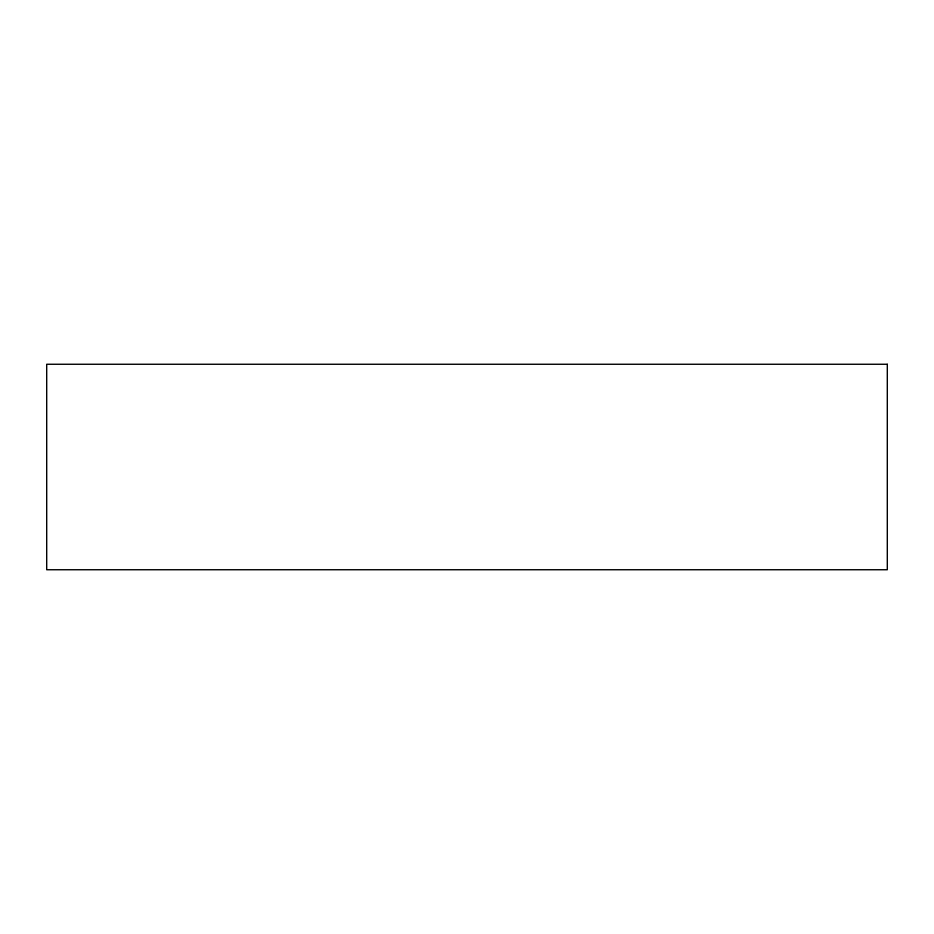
<?xml version="1.0" encoding="UTF-8"?>
<svg xmlns="http://www.w3.org/2000/svg" width="934" height="934" viewBox="0 0 934 934"><rect width="100%" height="100%" fill="white"/><g stroke="black" fill="none" stroke-linecap="round" stroke-linejoin="round"><path stroke-width="1.4" d="M887.3 364.26L46.7 364.26L46.7 569.74L887.3 569.74L887.3 364.26"/></g></svg>
